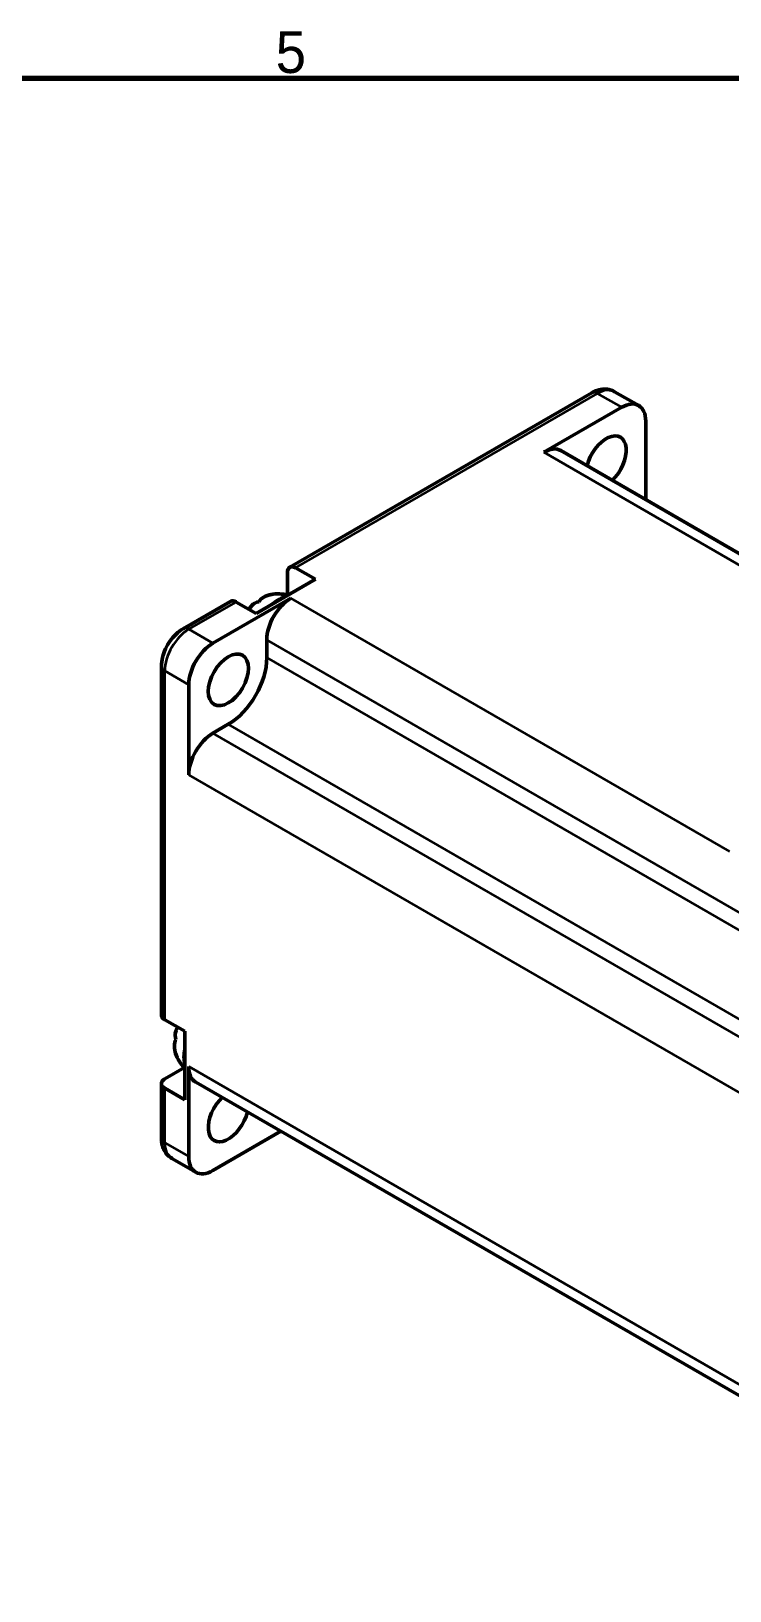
# Model space of a CAD drawing. Header units: millimetres. Extents: x -545 to 792, y -113 to 357.
# Drawn here: x -180.6 to -119, y 210.8 to 348.4 of the extents above; entities that cross this region are included whole.
import ezdxf

# ---------------------------------------------------------------- set-up
doc = ezdxf.new("R2010")
doc.units = ezdxf.units.MM
doc.header["$LTSCALE"] = 1.2
for name, color, linetype, lineweight in [('경계(ISO)', 7, 'Continuous', 70), ('외형선(ISO)', 7, 'Continuous', 50), ('좁은 외형선(ISO)', 7, 'Continuous', 35)]:
    doc.layers.add(name, color=color, linetype=linetype, lineweight=lineweight)
doc.styles.add('레이블 문자 (JIS)', font='')
doc.styles.get('레이블 문자 (JIS)').set_extended_font_data('Gulim')

# ---------------------------------------------------------------- blocks, each defined once
blk = doc.blocks.new('경계 Default Border')
at = {"layer": '경계(ISO)', "flags": 128}
blk.add_lwpolyline([(10, 10), (10, 287), (410, 287), (410, 10), (10, 10)], dxfattribs=at)
at = {"layer": '경계(ISO)', "insert": (314.13, 287.33), "char_height": 3, "attachment_point": 7, "style": '레이블 문자 (JIS)'}
blk.add_mtext('5', dxfattribs=at)

msp = doc.modelspace()

# ---------------------------------------------------------------- linework, layer by layer
at = {"layer": '외형선(ISO)', "color": 0}
for p, q in [((-127.028, 315.371), (-129.15, 316.596)), ((-157.807, 301.106), (-131.15, 316.497)), ((-135.408, 311.25), (-128.528, 315.222)), ((-126.407, 313.998), (-126.407, 307.068)), ((-103.003, 293.555), (-133.908, 311.399)), ((-158.015, 300.648), (-158.015, 298.638)), ((-157.307, 301.056), (-155.54, 300.036)), ((-155.54, 300.036), (-160.772, 297.014)), ((-167.212, 295.676), (-163.04, 298.085)), ((-164.591, 294.402), (-157.711, 298.374)), ((-160.772, 297.014), (-162.54, 298.035)), ((-159.832, 294.7), (-159.832, 293.124)), ((-169.126, 292.36), (-169.126, 261.579)), ((-166.712, 282.783), (-166.712, 290.727)), ((-163.226, 287.245), (-164.591, 286.457)), ((-168.833, 261.17), (-167.066, 260.15)), ((-167.066, 260.15), (-167.066, 254.108)), ((-167.092, 256.95), (-168.833, 255.945)), ((-166.712, 249.086), (-166.712, 257.031)), ((-169.126, 255.536), (-169.126, 250.719)), ((-167.066, 254.108), (-168.833, 255.128)), ((-166.091, 255.657), (-115.886, 226.672)), ((-158.589, 251.326), (-164.591, 247.861)), ((-166.091, 247.713), (-168.212, 248.938))]:
    msp.add_line(p, q, dxfattribs=at)
for centre, start, end in [((-158.863, 295.708), 73.15096, 101.26179), ((-158.863, 295.708), 138.73821, 146.6773), ((-164.98, 259.149), 153.3227, 161.26179), ((-164.98, 259.149), 198.73821, 226.84904)]:
    msp.add_arc(centre, 3.05, start, end, dxfattribs=at)
for centre, major_axis, start_param, end_param in [((-128.528, 312.773), (1.5, 2.598), 5.4977871, 7.0685835), ((-129.893, 310.409), (1.25, 2.165), 4.2340708, 8.3322998), ((-135.408, 308.801), (1.5, 2.598), 0, 0.7853982), ((-157.307, 300.24), (-0.5, 0.866), 5.4977871, 7.0685835), ((-158.863, 297.749), (-1.747, 0), 5.0221657, 5.9734086), ((-158.297, 296.035), (-1.472, 2.549), 6.0537134, 6.145922), ((-162.54, 297.219), (-0.5, 0.866), 5.4977871, 6.2831853), ((-159.429, 295.381), (-1.472, 2.549), 6.0537134, 6.4765888), ((-157.711, 295.924), (-1.5, -2.598), 3.9269908, 5.4977871), ((-158.863, 295.708), (1.525, 2.641), 0.5286195, 1.0421768), ((-164.591, 291.952), (1.5, 2.598), 0.7853982, 2.3561945), ((-163.226, 291.164), (-2.4, -4.157), 0.7853982, 2.3561945), ((-164.591, 284.008), (-1.5, -2.598), 3.9269908, 5.4977871), ((-168.126, 261.579), (-1, 0), 0, 0.7853982), ((-166.747, 258.129), (-0.874, 1.513), 0.3097767, 1.2610197), ((-164.98, 259.803), (-2.943, 0), 6.0897819, 6.5126572), ((-164.98, 258.496), (-2.943, 0), 0.1372633, 0.2294719), ((-164.98, 259.149), (1.525, 2.641), 2.0994159, 2.6129731), ((-164.591, 258.255), (-1.5, -2.598), 5.4977871, 6.2831853), ((-168.126, 255.536), (-1, 0), 5.4977871, 7.0685835), ((-163.226, 252.675), (-1.25, -2.165), 4.2340708, 8.3322998), ((-164.591, 250.311), (-1.5, -2.598), 5.4977871, 7.0685835)]:
    msp.add_ellipse(centre, major_axis=major_axis, ratio=0.5773503, start_param=start_param, end_param=end_param, dxfattribs=at)
msp.add_ellipse((-163.226, 291.164), major_axis=(1.25, 2.165), ratio=0.5773503, dxfattribs=at)
for points, knots in [([(-131.15, 316.497), (-131.036, 316.562), (-130.918, 316.62), (-130.672, 316.717), (-130.544, 316.756), (-130.277, 316.81), (-130.139, 316.825), (-129.854, 316.822), (-129.709, 316.804), (-129.422, 316.729), (-129.28, 316.671), (-129.15, 316.596)], [4.71238898, 4.71238898, 4.71238898, 4.71238898, 4.86946861, 4.86946861, 5.02654825, 5.02654825, 5.18362788, 5.18362788, 5.34070751, 5.34070751, 5.49778714, 5.49778714, 5.49778714, 5.49778714]), ([(-169.126, 292.36), (-169.126, 292.622), (-169.091, 292.883), (-168.967, 293.397), (-168.877, 293.651), (-168.651, 294.14), (-168.515, 294.375), (-168.205, 294.815), (-168.03, 295.019), (-167.647, 295.384), (-167.439, 295.545), (-167.212, 295.676)], [3.1415927, 3.1415927, 3.1415927, 3.1415927, 3.4557519, 3.4557519, 3.7699112, 3.7699112, 4.0840704, 4.0840704, 4.3982297, 4.3982297, 4.712389, 4.712389, 4.712389, 4.712389]), ([(-168.212, 248.938), (-168.343, 249.013), (-168.463, 249.107), (-168.672, 249.318), (-168.76, 249.435), (-168.905, 249.68), (-168.962, 249.807), (-169.048, 250.065), (-169.078, 250.196), (-169.117, 250.457), (-169.126, 250.588), (-169.126, 250.719)], [2.35619449, 2.35619449, 2.35619449, 2.35619449, 2.51327412, 2.51327412, 2.67035376, 2.67035376, 2.82743339, 2.82743339, 2.98451302, 2.98451302, 3.14159265, 3.14159265, 3.14159265, 3.14159265])]:
    msp.add_open_spline(points, degree=3, knots=knots, dxfattribs=at)
at = {"layer": '좁은 외형선(ISO)', "color": 0}
for p, q in [((-157.307, 301.056), (-130.65, 316.447)), ((-128.528, 315.222), (-130.65, 316.447)), ((-103.881, 293.048), (-135.408, 311.25)), ((-166.712, 295.626), (-162.54, 298.035)), ((-118.992, 276.02), (-157.711, 298.374)), ((-166.712, 295.626), (-164.591, 294.402)), ((-109.627, 265.714), (-159.832, 294.7)), ((-168.833, 261.17), (-168.833, 291.952)), ((-166.712, 290.727), (-168.833, 291.952)), ((-109.627, 264.138), (-159.832, 293.124)), ((-114.386, 257.472), (-164.591, 286.457)), ((-113.021, 258.259), (-163.226, 287.245)), ((-116.507, 253.797), (-166.712, 282.783)), ((-116.507, 228.045), (-166.712, 257.031)), ((-168.833, 250.311), (-168.833, 255.128)), ((-168.833, 250.311), (-166.712, 249.086))]:
    msp.add_line(p, q, dxfattribs=at)
for centre, major_axis, start_param, end_param in [((-130.65, 315.631), (-0.5, 0.866), 5.4977871, 6.2831853), ((-130.65, 313.998), (1.5, 2.598), 0, 0.7853982), ((-166.712, 293.177), (1.5, 2.598), 0.7853982, 2.3561945), ((-166.712, 294.81), (-0.5, 0.866), 5.4977871, 6.2831853), ((-168.126, 292.36), (-1, 0), 0, 0.7853982), ((-168.126, 250.719), (-1, 0), 0, 0.7853982), ((-166.712, 251.536), (-1.5, -2.598), 5.4977871, 6.2831853)]:
    msp.add_ellipse(centre, major_axis=major_axis, ratio=0.5773503, start_param=start_param, end_param=end_param, dxfattribs=at)

# ---------------------------------------------------------------- block references
at = {"color": 0, "xscale": 1.2289725, "yscale": 1.2289725, "zscale": 1.2289725}
msp.add_blockref('경계 Default Border', (-545.109, -8.45), dxfattribs=at)

doc.saveas('drawing.dxf')
